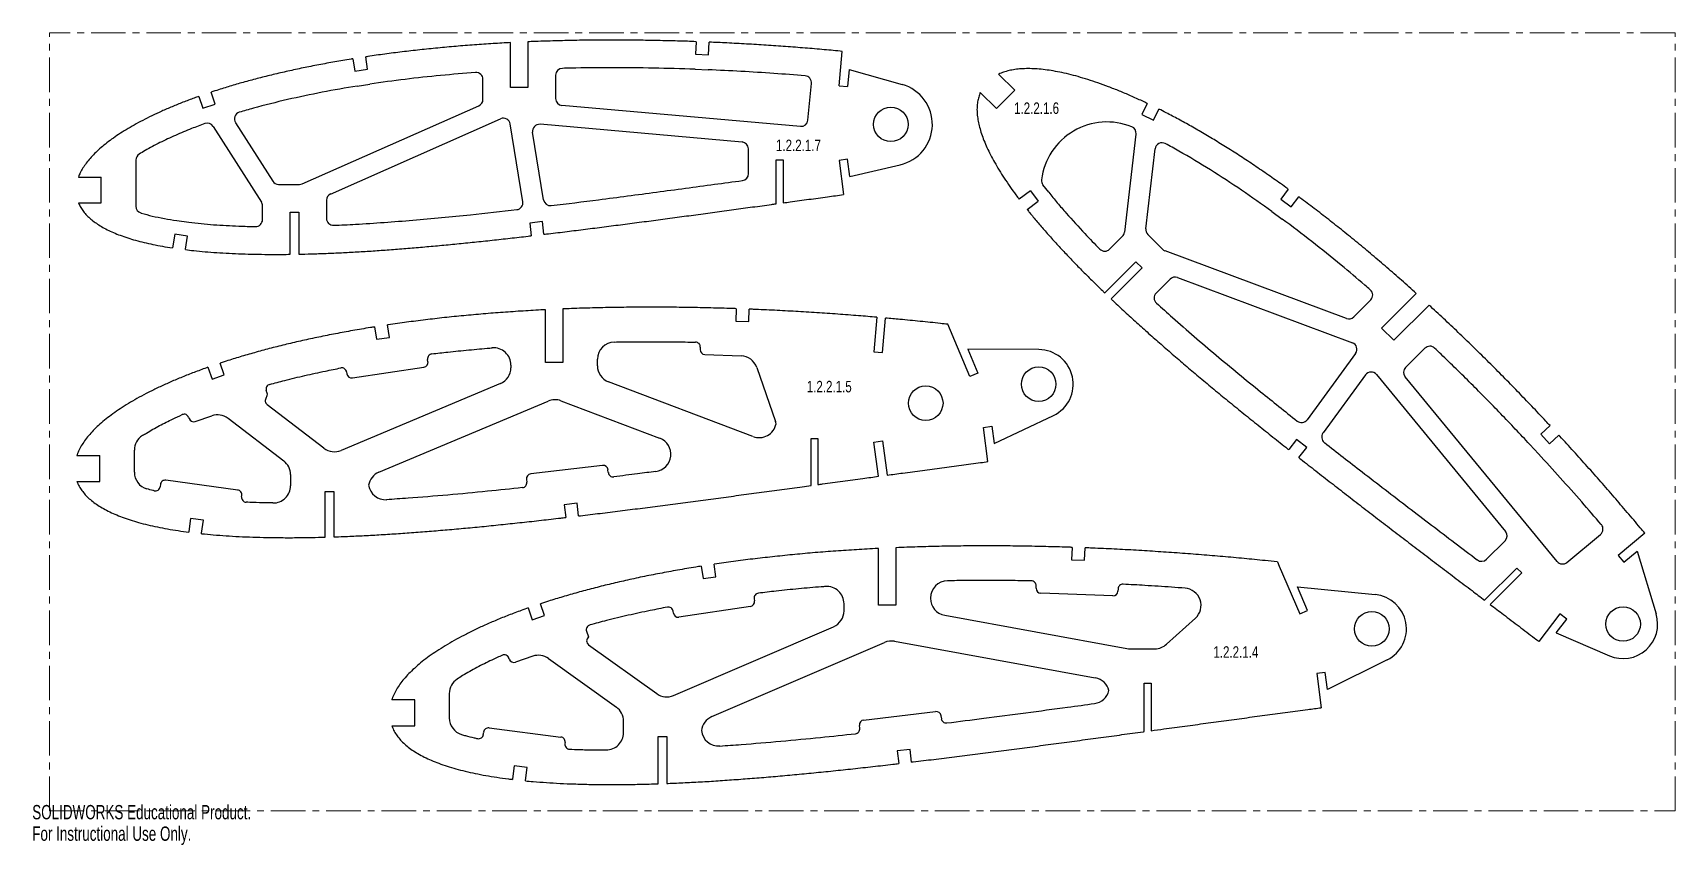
# Model space of a CAD drawing. Header units: inches. Extents: x 0 to 23.8, y 0 to 11.8.
import ezdxf

# ---------------------------------------------------------------- set-up
doc = ezdxf.new("R2010")
doc.units = ezdxf.units.IN
doc.header["$MEASUREMENT"] = 0
doc.linetypes.add('CENTERX2', pattern=[0.8, 0.5, -0.1, 0.1, -0.1])
doc.layers.add('PART_NAMES', color=1, linetype='Continuous')
doc.styles.add('SLDTEXTSTYLE0', font='TXT', dxfattribs={"width": 0.75})
doc.styles.add('SLDTEXTSTYLE1', font='TXT', dxfattribs={"width": 0.7})

msp = doc.modelspace()

# ---------------------------------------------------------------- linework, layer by layer
at = {"color": 7, "linetype": 'CENTERX2', "lineweight": 18}
for p, q in [((0.25, 0.493), (0.25, 11.75)), ((23.75, 11.75), (0.25, 11.75)), ((23.75, 0.493), (23.75, 11.75)), ((0.25, 0.493), (23.75, 0.493))]:
    msp.add_line(p, q, dxfattribs=at)
at = {"color": 7, "linetype": 'Continuous', "lineweight": 25}
for p, q in [((4.848, 11.222), (4.821, 11.403)), ((6.916, 10.958), (6.916, 11.608)), ((7.166, 11.62), (7.166, 10.958)), ((9.597, 11.622), (9.59, 11.441)), ((9.59, 11.441), (9.778, 11.433)), ((9.778, 11.433), (9.786, 11.615)), ((11.663, 10.983), (11.71, 11.482)), ((4.634, 11.374), (4.662, 11.194)), ((4.662, 11.194), (4.848, 11.222)), ((9.582, 11.223), (9.769, 11.215)), ((11.811, 11.22), (11.787, 10.971)), ((11.811, 11.22), (12.576, 11.003)), ((4.698, 10.979), (4.88, 11.007)), ((6.516, 10.787), (6.516, 11.076)), ((7.166, 10.958), (6.916, 10.958)), ((7.566, 11.136), (7.566, 10.8)), ((11.214, 10.488), (11.265, 11.019)), ((11.663, 10.983), (11.787, 10.971)), ((13.969, 11.151), (14.203, 10.918)), ((2.409, 10.83), (2.467, 10.659)), ((2.467, 10.659), (2.645, 10.72)), ((2.645, 10.72), (2.586, 10.891)), ((3.903, 9.564), (6.457, 10.696)), ((11.106, 10.397), (7.657, 10.7)), ((13.705, 10.885), (13.937, 10.653)), ((13.937, 10.653), (14.203, 10.918)), ((16.119, 10.729), (16.039, 10.566)), ((2.937, 10.45), (3.477, 9.602)), ((4.313, 9.418), (6.771, 10.506)), ((16.039, 10.566), (16.207, 10.484)), ((16.207, 10.484), (16.287, 10.647)), ((2.615, 10.397), (3.313, 9.301)), ((7.092, 9.307), (6.91, 10.431)), ((7.392, 9.334), (7.233, 10.311)), ((10.262, 10.17), (7.341, 10.427)), ((15.956, 10.286), (15.789, 8.866)), ((10.354, 9.713), (10.354, 10.071)), ((16.097, 8.915), (16.233, 10.071)), ((1.497, 9.909), (1.497, 9.24)), ((10.754, 9.913), (10.854, 9.913)), ((10.754, 9.276), (10.754, 9.913)), ((10.854, 9.913), (10.854, 9.29)), ((11.787, 9.921), (11.663, 9.904)), ((11.663, 9.904), (11.73, 9.409)), ((11.821, 9.673), (11.787, 9.921)), ((11.821, 9.673), (12.548, 9.842)), ((0.668, 9.664), (0.997, 9.664)), ((0.997, 9.289), (0.997, 9.664)), ((3.561, 9.556), (3.862, 9.556)), ((14.695, 9.444), (14.611, 9.551)), ((0.669, 9.289), (0.997, 9.289)), ((4.254, 9.327), (4.254, 9.065)), ((14.43, 9.463), (14.267, 9.342)), ((14.382, 9.194), (14.541, 9.313)), ((14.43, 9.463), (14.541, 9.313)), ((18.156, 9.489), (18.049, 9.342)), ((18.049, 9.342), (18.199, 9.231)), ((18.199, 9.231), (18.308, 9.378)), ((2.089, 9.033), (2.263, 9.01)), ((3.329, 9.047), (3.329, 9.247)), ((3.729, 9.156), (3.854, 9.156)), ((3.729, 8.546), (3.729, 9.156)), ((3.854, 9.156), (3.854, 8.548)), ((17.921, 9.165), (18.07, 9.056)), ((2.061, 8.839), (2.029, 8.638)), ((2.246, 8.81), (2.061, 8.839)), ((2.216, 8.622), (2.246, 8.81)), ((7.377, 9.019), (7.191, 8.997)), ((7.191, 8.997), (7.212, 8.813)), ((7.398, 8.835), (7.377, 9.019)), ((15.574, 8.62), (15.761, 8.807)), ((16.126, 8.833), (16.34, 8.619)), ((2.215, 8.613), (2.216, 8.622)), ((18.998, 7.618), (16.376, 8.596)), ((15.506, 7.986), (15.956, 8.437)), ((16.045, 8.348), (15.597, 7.9)), ((15.956, 8.437), (16.045, 8.348)), ((16.448, 8.186), (16.247, 7.985)), ((16.554, 8.209), (19.085, 7.266)), ((19.349, 7.887), (19.103, 7.641)), ((19.507, 7.479), (20.007, 7.98)), ((7.42, 6.981), (7.42, 7.744)), ((7.67, 7.755), (7.67, 6.981)), ((10.178, 7.759), (10.171, 7.579)), ((10.359, 7.572), (10.366, 7.752)), ((12.21, 7.634), (12.167, 7.136)), ((12.291, 7.125), (12.334, 7.623)), ((20.192, 7.811), (19.684, 7.303)), ((4.95, 7.495), (4.977, 7.316)), ((5.163, 7.343), (5.136, 7.523)), ((10.171, 7.579), (10.359, 7.572)), ((13.553, 6.777), (13.235, 7.533)), ((19.684, 7.303), (19.507, 7.479)), ((4.977, 7.316), (5.163, 7.343)), ((9.658, 7.202), (9.656, 7.168)), ((12.167, 7.136), (12.291, 7.125)), ((13.523, 7.172), (13.668, 6.826)), ((14.552, 7.167), (13.523, 7.172)), ((19.854, 6.908), (20.133, 7.187)), ((2.54, 6.911), (2.599, 6.74)), ((2.776, 6.801), (2.718, 6.972)), ((4.628, 6.758), (5.662, 6.913)), ((5.721, 6.992), (5.716, 7.025)), ((6.92, 6.943), (6.92, 6.905)), ((7.67, 6.981), (7.42, 6.981)), ((8.17, 6.934), (8.17, 7.027)), ((9.724, 7.096), (10.247, 7.076)), ((10.474, 6.908), (10.744, 6.126)), ((19.13, 7.113), (18.428, 6.153)), ((2.599, 6.74), (2.776, 6.801)), ((6.767, 6.675), (4.466, 5.708)), ((4.544, 6.844), (4.548, 6.816)), ((10.419, 5.909), (8.331, 6.7)), ((13.668, 6.826), (13.553, 6.777)), ((19.274, 6.802), (18.66, 5.961)), ((19.432, 6.806), (21.297, 4.536)), ((22.042, 4.101), (19.848, 6.773)), ((3.396, 6.538), (3.383, 6.574)), ((5.011, 5.395), (7.458, 6.423)), ((7.643, 6.426), (9.07, 5.886)), ((2.262, 6.185), (2.266, 6.171)), ((2.355, 6.127), (2.597, 6.21)), ((4.217, 5.74), (3.394, 6.37)), ((13.906, 5.81), (14.763, 6.215)), ((2.83, 6.173), (3.635, 5.556)), ((13.75, 6.041), (13.874, 6.058)), ((13.815, 5.546), (13.75, 6.041)), ((13.874, 6.058), (13.906, 5.81)), ((21.941, 6.068), (21.808, 5.944)), ((21.808, 5.944), (21.935, 5.806)), ((1.476, 5.393), (1.476, 5.712)), ((11.258, 5.879), (11.358, 5.879)), ((11.258, 5.201), (11.258, 5.879)), ((11.358, 5.879), (11.358, 5.214)), ((12.167, 5.829), (12.291, 5.846)), ((12.235, 5.334), (12.167, 5.829)), ((12.291, 5.846), (12.359, 5.351)), ((18.278, 5.865), (18.163, 5.72)), ((18.426, 5.749), (18.278, 5.865)), ((18.311, 5.604), (18.426, 5.749)), ((21.648, 5.795), (21.775, 5.658)), ((21.935, 5.806), (22.069, 5.929)), ((0.645, 5.636), (0.976, 5.636)), ((0.976, 5.261), (0.976, 5.636)), ((8.246, 5.49), (7.206, 5.368)), ((0.645, 5.261), (0.976, 5.261)), ((2.97, 5.135), (1.932, 5.278)), ((3.733, 5.358), (3.733, 5.198)), ((7.144, 5.29), (7.149, 5.248)), ((8.328, 5.388), (8.323, 5.429)), ((1.853, 5.218), (1.848, 5.183)), ((3.027, 5.038), (3.029, 5.057)), ((4.233, 5.115), (4.358, 5.115)), ((4.233, 4.454), (4.233, 5.115)), ((4.358, 5.115), (4.358, 4.458)), ((7.877, 4.944), (7.691, 4.922)), ((7.691, 4.922), (7.712, 4.738)), ((7.899, 4.76), (7.877, 4.944)), ((2.264, 4.537), (2.263, 4.526)), ((2.29, 4.724), (2.264, 4.537)), ((2.475, 4.699), (2.29, 4.724)), ((2.448, 4.504), (2.449, 4.511)), ((2.449, 4.511), (2.475, 4.699)), ((12.235, 3.47), (12.235, 4.29)), ((12.485, 4.301), (12.485, 3.47)), ((15.032, 4.306), (15.025, 4.126)), ((15.213, 4.119), (15.22, 4.299)), ((21.022, 4.133), (21.291, 4.402)), ((22.184, 4.088), (22.671, 4.494)), ((23.313, 4.509), (22.927, 4.187)), ((9.884, 3.882), (9.857, 4.062)), ((15.025, 4.126), (15.213, 4.119)), ((18, 4.096), (18.028, 4.032)), ((22.927, 4.187), (23.007, 4.091)), ((23.007, 4.091), (23.199, 4.251)), ((23.199, 4.251), (23.475, 3.342)), ((9.671, 4.033), (9.698, 3.854)), ((9.698, 3.854), (9.884, 3.882)), ((18.028, 4.032), (18.322, 3.342)), ((20.996, 3.541), (21.461, 4.007)), ((21.532, 3.936), (21.076, 3.48)), ((21.461, 4.007), (21.532, 3.936)), ((10.437, 3.563), (10.442, 3.53)), ((12.985, 3.572), (12.985, 3.569)), ((14.511, 3.714), (14.512, 3.749)), ((15.623, 3.604), (14.578, 3.642)), ((15.697, 3.706), (15.695, 3.671)), ((18.437, 3.391), (18.29, 3.736)), ((18.29, 3.736), (19.414, 3.625)), ((7.169, 3.429), (7.228, 3.258)), ((7.405, 3.319), (7.347, 3.49)), ((9.269, 3.355), (9.264, 3.383)), ((10.383, 3.45), (9.348, 3.296)), ((11.735, 3.388), (11.735, 3.49)), ((12.485, 3.47), (12.235, 3.47)), ((18.322, 3.342), (18.437, 3.391)), ((22.084, 3.343), (21.781, 2.945)), ((22.184, 3.267), (22.084, 3.343)), ((7.228, 3.258), (7.405, 3.319)), ((8.013, 3.093), (8.041, 3.01)), ((9.271, 2.164), (11.584, 3.158)), ((13.191, 3.323), (15.823, 2.843)), ((16.398, 2.904), (16.814, 3.28)), ((22.032, 3.068), (22.184, 3.267)), ((8.043, 2.897), (9.027, 2.19)), ((9.824, 1.857), (12.321, 2.93)), ((12.464, 2.947), (15.368, 2.418)), ((22.032, 3.068), (22.799, 2.738)), ((6.896, 2.688), (6.891, 2.704)), ((7.235, 2.731), (6.985, 2.645)), ((7.463, 2.698), (8.444, 1.994)), ((15.868, 2.839), (16.23, 2.839)), ((19.587, 2.679), (18.724, 2.25)), ((18.691, 2.498), (18.568, 2.482)), ((18.568, 2.482), (18.633, 1.986)), ((18.724, 2.25), (18.691, 2.498)), ((6.029, 2.191), (6.029, 1.838)), ((16.073, 2.339), (16.173, 2.339)), ((16.073, 1.64), (16.073, 2.339)), ((16.173, 2.339), (16.173, 1.654)), ((5.529, 2.1), (5.197, 2.1)), ((5.529, 1.725), (5.529, 2.1)), ((12.019, 1.808), (13.059, 1.93)), ((5.197, 1.725), (5.529, 1.725)), ((6.604, 1.694), (7.643, 1.562)), ((8.548, 1.625), (8.548, 1.791)), ((11.963, 1.688), (11.958, 1.73)), ((13.137, 1.869), (13.142, 1.827)), ((6.521, 1.599), (6.526, 1.634)), ((7.704, 1.484), (7.701, 1.465)), ((9.048, 1.572), (9.173, 1.572)), ((9.048, 0.886), (9.048, 1.572)), ((9.173, 1.572), (9.173, 0.891)), ((12.691, 1.383), (12.505, 1.361)), ((12.505, 1.361), (12.526, 1.178)), ((12.712, 1.2), (12.691, 1.383)), ((6.944, 0.957), (6.943, 0.948)), ((6.968, 1.144), (6.944, 0.957)), ((7.153, 1.12), (6.968, 1.144)), ((7.129, 0.933), (7.153, 1.12)), ((7.129, 0.928), (7.129, 0.933))]:
    msp.add_line(p, q, dxfattribs=at)
for centre in [(12.412, 10.426), (14.549, 6.667), (12.916, 6.392), (19.365, 3.127), (22.997, 3.197)]:
    msp.add_circle(centre, 0.25, dxfattribs=at)
for centre, radius, start, end in [((6.416, 11.076), 0.1, 0, 94.2262), ((7.666, 11.136), 0.1, 91.4195, 180), ((11.165, 11.028), 0.1, 354.5636, 85.3627), ((12.412, 10.426), 0.6, 283.0531, 74.1805), ((6.416, 10.787), 0.1, 293.8896, 0), ((7.666, 10.8), 0.1, 180, 264.9777), ((3.021, 10.504), 0.1, 106.5999, 212.4875), ((6.811, 10.415), 0.1, 9.2267, 113.8896), ((11.114, 10.497), 0.1, 264.9777, 354.5636), ((15.537, 9.507), 0.953, 67.9384, 172.8879), ((2.531, 10.343), 0.1, 32.4875, 109.9385), ((7.332, 10.327), 0.1, 84.9777, 189.2267), ((15.857, 10.298), 0.1, 353.2871, 67.9384), ((1.597, 9.909), 0.1, 121.719, 180), ((10.254, 10.071), 0.1, 0, 84.9777), ((16.332, 10.059), 0.1, 61.5865, 173.2871), ((3.561, 9.656), 0.1, 212.4875, 270), ((3.862, 9.656), 0.1, 270, 293.8896), ((10.254, 9.713), 0.1, 277.7661, 0), ((14.69, 9.613), 0.1, 172.8879, 217.8222), ((3.229, 9.247), 0.1, 0, 32.4875), ((4.354, 9.327), 0.1, 113.8896, 180), ((6.994, 9.291), 0.1, 276.5425, 9.2267), ((7.491, 9.35), 0.1, 189.2267, 276.9075), ((1.597, 9.24), 0.1, 180, 253.673), ((3.229, 9.047), 0.1, 268.8736, 0), ((4.354, 9.065), 0.1, 180, 272.5668), ((15.69, 8.877), 0.1, 315, 353.2871), ((16.196, 8.904), 0.1, 173.2871, 225), ((15.504, 8.691), 0.1, 224.5217, 315), ((16.41, 8.69), 0.1, 225, 249.5577), ((16.519, 8.115), 0.1, 69.5577, 135), ((16.318, 7.914), 0.1, 135, 227.8436), ((19.278, 7.957), 0.1, 315, 49.1252), ((19.033, 7.712), 0.1, 249.5577, 315), ((6.67, 6.943), 0.25, 0, 94.6368), ((8.42, 7.027), 0.25, 90.9629, 180), ((9.588, 7.205), 0.07, 357.9443, 88.9084), ((9.726, 7.166), 0.07, 177.9443, 267.8166), ((14.549, 6.667), 0.5, 295.2751, 89.7252), ((19.05, 7.172), 0.1, 323.8338, 69.5577), ((20.204, 7.116), 0.1, 46.4328, 135), ((4.475, 6.833), 0.07, 8.7651, 100.9157), ((5.652, 6.982), 0.07, 278.5049, 8.5045), ((5.785, 7.035), 0.07, 96.8411, 188.5045), ((6.67, 6.905), 0.25, 292.7907, 0), ((8.42, 6.934), 0.25, 180, 249.25), ((10.237, 6.826), 0.25, 19.0647, 87.8166), ((19.925, 6.837), 0.1, 135, 219.3965), ((3.45, 6.597), 0.07, 105.2378, 199.0027), ((4.618, 6.827), 0.07, 188.7651, 278.5049), ((19.355, 6.743), 0.1, 39.3965, 143.8338), ((3.437, 6.426), 0.07, 140.0897, 232.5438), ((3.329, 6.516), 0.07, 320.0897, 19.0027), ((7.555, 6.192), 0.25, 69.25, 112.7907), ((2.195, 6.162), 0.07, 19.0068, 114.0184), ((2.678, 5.974), 0.25, 52.5438, 109.0043), ((2.333, 6.194), 0.07, 199.0068, 289.0043), ((10.508, 6.143), 0.25, 249.25, 348.6655), ((10.508, 6.045), 0.25, 11.3345, 19.0647), ((18.348, 6.212), 0.1, 231.5549, 323.8338), ((18.74, 5.902), 0.1, 143.8338, 231.9051), ((1.726, 5.712), 0.25, 122.5287, 180), ((4.369, 5.939), 0.25, 232.5438, 292.7907), ((8.982, 5.652), 0.25, 277.3992, 69.25), ((3.483, 5.358), 0.25, 0, 52.5438), ((8.254, 5.421), 0.07, 6.7295, 96.7294), ((1.726, 5.393), 0.25, 180, 254.0706), ((1.922, 5.208), 0.07, 82.1887, 172.202), ((5.108, 5.164), 0.25, 112.7907, 170.6829), ((7.08, 5.24), 0.07, 276.2375, 6.6695), ((7.214, 5.298), 0.07, 96.7294, 186.6695), ((8.398, 5.396), 0.07, 186.7295, 277.136), ((1.779, 5.193), 0.07, 255.9926, 352.202), ((2.96, 5.066), 0.07, 352.1434, 82.1887), ((3.096, 5.029), 0.07, 172.1434, 267.5085), ((3.483, 5.198), 0.25, 269.1693, 0), ((5.108, 5.245), 0.25, 189.3171, 273.6266), ((21.22, 4.473), 0.1, 315, 39.3965), ((22.607, 4.571), 0.1, 309.8075, 40.5686), ((20.951, 4.204), 0.1, 232.7617, 315), ((22.12, 4.165), 0.1, 219.3965, 309.8075), ((13.235, 3.572), 0.25, 90.9884, 180), ((14.442, 3.751), 0.07, 358.0129, 88.9359), ((10.506, 3.574), 0.07, 96.8764, 188.4744), ((11.485, 3.49), 0.25, 0, 94.5235), ((13.235, 3.569), 0.25, 180, 259.6792), ((14.581, 3.712), 0.07, 178.0129, 267.9181), ((15.625, 3.674), 0.07, 267.9181, 357.7225), ((15.767, 3.703), 0.07, 86.9285, 177.7225), ((16.646, 3.466), 0.25, 312.167, 85.6777), ((19.365, 3.127), 0.5, 296.4271, 84.3576), ((9.195, 3.372), 0.07, 8.6676, 100.7983), ((9.338, 3.365), 0.07, 188.6676, 278.4746), ((10.372, 3.52), 0.07, 278.4746, 8.4744), ((11.485, 3.388), 0.25, 293.2644, 0), ((22.997, 3.197), 0.5, 246.6861, 16.9142), ((8.079, 3.115), 0.07, 105.3288, 199.0735), ((8.084, 2.954), 0.07, 127.0247, 234.303), ((12.419, 2.701), 0.25, 79.6792, 113.2644), ((16.23, 3.089), 0.25, 270, 312.167), ((6.824, 2.682), 0.07, 19.0769, 113.7393), ((6.962, 2.711), 0.07, 199.0769, 289.0748), ((7.317, 2.495), 0.25, 54.303, 109.0748), ((15.868, 3.089), 0.25, 259.6792, 270), ((6.279, 2.191), 0.25, 123.1228, 180), ((15.323, 2.172), 0.25, 14.2039, 79.6792), ((9.173, 2.393), 0.25, 234.303, 293.2644), ((15.323, 2.295), 0.25, 277.7299, 345.7961), ((8.298, 1.791), 0.25, 0, 54.303), ((13.068, 1.861), 0.07, 6.7232, 96.7231), ((6.279, 1.838), 0.25, 180, 253.3657), ((6.595, 1.625), 0.07, 82.751, 172.7621), ((9.923, 1.627), 0.25, 113.2644, 173.7771), ((11.893, 1.68), 0.07, 276.2621, 6.6786), ((12.028, 1.738), 0.07, 96.7231, 186.6786), ((13.211, 1.835), 0.07, 186.7232, 277.1279), ((6.452, 1.608), 0.07, 257.2834, 352.7621), ((7.634, 1.493), 0.07, 352.7131, 82.751), ((7.771, 1.456), 0.07, 172.7131, 267.6665), ((8.298, 1.625), 0.25, 269.7557, 0), ((9.923, 1.682), 0.25, 186.2229, 273.8091)]:
    msp.add_arc(centre, radius, start, end, dxfattribs=at)
for points, knots in [([(9.597, 11.622), (9.556, 11.624), (9.419, 11.629), (9.187, 11.635), (8.901, 11.641), (8.617, 11.645), (8.333, 11.646), (8.05, 11.644), (7.769, 11.639), (7.489, 11.632), (7.289, 11.625), (7.181, 11.621), (7.166, 11.62)], [0.4877355, 0.4877355, 0.4877355, 0.4877355, 0.4943697, 0.5094578, 0.5245323, 0.5395793, 0.554583, 0.5695295, 0.5844034, 0.599191, 0.6138768, 0.6162415, 0.6162415, 0.6162415, 0.6162415]), ([(6.916, 11.608), (6.832, 11.604), (6.657, 11.594), (6.394, 11.576), (6.127, 11.555), (5.864, 11.531), (5.604, 11.504), (5.349, 11.475), (5.098, 11.443), (4.922, 11.418), (4.831, 11.404), (4.821, 11.403)], [0.6294674, 0.6294674, 0.6294674, 0.6294674, 0.6428887, 0.6571861, 0.6713255, 0.685294, 0.6990781, 0.7126651, 0.7260426, 0.7391977, 0.7407777, 0.7407777, 0.7407777, 0.7407777]), ([(11.71, 11.482), (11.624, 11.49), (11.444, 11.507), (11.171, 11.53), (10.891, 11.551), (10.609, 11.571), (10.326, 11.588), (10.051, 11.603), (9.871, 11.611), (9.786, 11.615)], [0.3758105, 0.3758105, 0.3758105, 0.3758105, 0.3896405, 0.4044033, 0.4192566, 0.4341867, 0.4491773, 0.4642148, 0.4777734, 0.4777734, 0.4777734, 0.4777734]), ([(4.634, 11.374), (4.626, 11.373), (4.538, 11.359), (4.374, 11.331), (4.143, 11.288), (3.917, 11.243), (3.698, 11.196), (3.484, 11.146), (3.277, 11.095), (3.077, 11.041), (2.883, 10.985), (2.72, 10.935), (2.622, 10.903), (2.586, 10.891)], [0.7507524, 0.7507524, 0.7507524, 0.7507524, 0.7521176, 0.764792, 0.7772082, 0.7893557, 0.801224, 0.8128037, 0.8240829, 0.8350546, 0.8457096, 0.8560379, 0.8620508, 0.8620508, 0.8620508, 0.8620508]), ([(6.409, 11.175), (6.24, 11.163), (5.9, 11.134), (5.39, 11.079), (5.05, 11.033), (4.88, 11.007)], [0.65789224, 0.65789224, 0.65789224, 0.65789224, 0.68512255, 0.7129501, 0.74077766, 0.74077766, 0.74077766, 0.74077766]), ([(9.582, 11.223), (9.382, 11.23), (8.982, 11.241), (8.382, 11.247), (7.942, 11.243), (7.703, 11.237), (7.664, 11.236)], [0.4877355, 0.4877355, 0.4877355, 0.4877355, 0.519862, 0.5519885, 0.584115, 0.5904594, 0.5904594, 0.5904594, 0.5904594]), ([(11.173, 11.128), (11.023, 11.14), (10.713, 11.163), (10.245, 11.193), (9.928, 11.208), (9.769, 11.215)], [0.40260229, 0.40260229, 0.40260229, 0.40260229, 0.42679195, 0.45228266, 0.47777337, 0.47777337, 0.47777337, 0.47777337]), ([(16.119, 10.729), (16.094, 10.741), (16.014, 10.778), (15.881, 10.839), (15.719, 10.907), (15.561, 10.969), (15.409, 11.025), (15.263, 11.074), (15.121, 11.116), (14.986, 11.152), (14.856, 11.181), (14.732, 11.204), (14.614, 11.22), (14.503, 11.23), (14.398, 11.233), (14.299, 11.23), (14.207, 11.22), (14.122, 11.205), (14.044, 11.182), (13.994, 11.163), (13.97, 11.151), (13.969, 11.151)], [0.8715435, 0.8715435, 0.8715435, 0.8715435, 0.8756888, 0.8849977, 0.8939534, 0.9025529, 0.9107894, 0.9186607, 0.9261663, 0.9333026, 0.9400712, 0.9464748, 0.9525175, 0.9582048, 0.9635467, 0.9685566, 0.9732499, 0.977651, 0.981787, 0.9856942, 0.9858134, 0.9858134, 0.9858134, 0.9858134]), ([(4.698, 10.979), (4.529, 10.952), (4.191, 10.892), (3.69, 10.787), (3.291, 10.686), (3.06, 10.62), (2.993, 10.6)], [0.75075238, 0.75075238, 0.75075238, 0.75075238, 0.77857698, 0.80640157, 0.83422616, 0.84588977, 0.84588977, 0.84588977, 0.84588977]), ([(2.409, 10.83), (2.387, 10.822), (2.31, 10.795), (2.18, 10.746), (2.023, 10.682), (1.873, 10.617), (1.732, 10.552), (1.599, 10.485), (1.474, 10.418), (1.357, 10.35), (1.249, 10.281), (1.149, 10.212), (1.058, 10.143), (0.975, 10.074), (0.901, 10.004), (0.836, 9.935), (0.78, 9.866), (0.733, 9.797), (0.695, 9.73), (0.676, 9.685), (0.668, 9.664)], [0.8719597, 0.8719597, 0.8719597, 0.8719597, 0.8756888, 0.8849977, 0.8939534, 0.9025529, 0.9107894, 0.9186607, 0.9261663, 0.9333026, 0.9400712, 0.9464748, 0.9525175, 0.9582048, 0.9635467, 0.9685566, 0.9732499, 0.977651, 0.981787, 0.9854224, 0.9854224, 0.9854224, 0.9854224]), ([(13.705, 10.885), (13.7, 10.875), (13.688, 10.843), (13.671, 10.786), (13.66, 10.714), (13.656, 10.637), (13.661, 10.556), (13.674, 10.47), (13.694, 10.381), (13.722, 10.287), (13.758, 10.19), (13.802, 10.088), (13.853, 9.983), (13.912, 9.874), (13.978, 9.761), (14.052, 9.645), (14.133, 9.525), (14.205, 9.424), (14.251, 9.363), (14.267, 9.342)], [0.00554077, 0.00554077, 0.00554077, 0.00554077, 0.00729323, 0.01102814, 0.01490108, 0.01896327, 0.02325848, 0.02782063, 0.03267908, 0.03785316, 0.04336187, 0.04921468, 0.05542235, 0.06198879, 0.06891804, 0.07621116, 0.08386839, 0.09188741, 0.09604586, 0.09604586, 0.09604586, 0.09604586]), ([(18.156, 9.489), (18.145, 9.497), (18.066, 9.554), (17.921, 9.657), (17.72, 9.796), (17.522, 9.928), (17.326, 10.055), (17.133, 10.175), (16.943, 10.289), (16.756, 10.397), (16.573, 10.498), (16.417, 10.581), (16.322, 10.629), (16.287, 10.647)], [0.7499935, 0.7499935, 0.7499935, 0.7499935, 0.7521176, 0.764792, 0.7772082, 0.7893557, 0.801224, 0.8128037, 0.8240829, 0.8350546, 0.8457096, 0.8560379, 0.8620002, 0.8620002, 0.8620002, 0.8620002]), ([(2.497, 10.437), (2.432, 10.413), (2.289, 10.359), (2.07, 10.268), (1.844, 10.163), (1.671, 10.07), (1.573, 10.012), (1.545, 9.995), (1.544, 9.994)], [0.87468545, 0.87468545, 0.87468545, 0.87468545, 0.88614253, 0.90032537, 0.91450821, 0.92869106, 0.93446931, 0.93465426, 0.93465426, 0.93465426, 0.93465426]), ([(17.921, 9.165), (17.776, 9.27), (17.483, 9.476), (17.034, 9.769), (16.665, 9.99), (16.445, 10.112), (16.38, 10.147)], [0.74999355, 0.74999355, 0.74999355, 0.74999355, 0.77799521, 0.80599687, 0.83399854, 0.84573568, 0.84573568, 0.84573568, 0.84573568]), ([(7.503, 9.251), (7.731, 9.278), (8.238, 9.342), (9.024, 9.445), (9.717, 9.539), (10.132, 9.595), (10.267, 9.613)], [0.397191, 0.397191, 0.397191, 0.397191, 0.4353315, 0.481922, 0.5285125, 0.551066, 0.551066, 0.551066, 0.551066]), ([(0.669, 9.289), (0.672, 9.281), (0.685, 9.253), (0.711, 9.205), (0.752, 9.148), (0.802, 9.093), (0.861, 9.041), (0.928, 8.992), (1.002, 8.945), (1.085, 8.9), (1.176, 8.858), (1.275, 8.819), (1.382, 8.782), (1.496, 8.748), (1.618, 8.716), (1.747, 8.687), (1.884, 8.661), (1.979, 8.645), (2.028, 8.638), (2.029, 8.638)], [0.00594916, 0.00594916, 0.00594916, 0.00594916, 0.00729323, 0.01102814, 0.01490108, 0.01896327, 0.02325848, 0.02782063, 0.03267908, 0.03785316, 0.04336187, 0.04921468, 0.05542235, 0.06198879, 0.06891804, 0.07621116, 0.08386839, 0.09188741, 0.09211345, 0.09211345, 0.09211345, 0.09211345]), ([(7.398, 8.835), (7.41, 8.837), (7.509, 8.849), (7.698, 8.871), (7.966, 8.905), (8.235, 8.939), (8.505, 8.974), (8.776, 9.009), (9.049, 9.045), (9.322, 9.082), (9.595, 9.118), (9.868, 9.155), (10.141, 9.193), (10.414, 9.23), (10.618, 9.258), (10.731, 9.273), (10.754, 9.276)], [0.388741, 0.388741, 0.388741, 0.388741, 0.3905972, 0.4053326, 0.4201748, 0.4351095, 0.4501243, 0.4652031, 0.4803332, 0.4955006, 0.5106898, 0.5258873, 0.5410783, 0.5562472, 0.5713818, 0.575103, 0.575103, 0.575103, 0.575103]), ([(10.854, 9.29), (10.889, 9.295), (11.013, 9.312), (11.228, 9.341), (11.485, 9.376), (11.653, 9.399), (11.73, 9.409)], [0.5806611, 0.5806611, 0.5806611, 0.5806611, 0.58646604, 0.60148452, 0.61642433, 0.62938142, 0.62938142, 0.62938142, 0.62938142]), ([(14.695, 9.444), (14.735, 9.392), (14.818, 9.291), (14.99, 9.091), (15.194, 8.867), (15.359, 8.695), (15.432, 8.621)], [0.10596441, 0.10596441, 0.10596441, 0.10596441, 0.11691275, 0.12786108, 0.14975775, 0.16680838, 0.16680838, 0.16680838, 0.16680838]), ([(20.007, 7.98), (20.007, 7.98), (19.936, 8.044), (19.796, 8.17), (19.584, 8.354), (19.373, 8.535), (19.162, 8.71), (18.952, 8.881), (18.743, 9.047), (18.535, 9.208), (18.39, 9.317), (18.314, 9.373), (18.308, 9.378)], [0.6283685, 0.6283685, 0.6283685, 0.6283685, 0.6284475, 0.6428887, 0.6571861, 0.6713255, 0.685294, 0.6990781, 0.7126651, 0.7260426, 0.7391977, 0.7403975, 0.7403975, 0.7403975, 0.7403975]), ([(1.568, 9.144), (1.571, 9.143), (1.626, 9.127), (1.738, 9.098), (1.909, 9.062), (2.029, 9.042), (2.089, 9.033)], [0.05980156, 0.05980156, 0.05980156, 0.05980156, 0.0603916, 0.07057237, 0.08134291, 0.09211345, 0.09211345, 0.09211345, 0.09211345]), ([(4.358, 8.965), (4.463, 8.969), (4.844, 8.989), (5.502, 9.037), (6.28, 9.111), (6.781, 9.166), (7.005, 9.192)], [0.2216021, 0.2216021, 0.2216021, 0.2216021, 0.2392114, 0.2856074, 0.3320034, 0.3694486, 0.3694486, 0.3694486, 0.3694486]), ([(14.382, 9.194), (14.394, 9.179), (14.441, 9.12), (14.528, 9.016), (14.643, 8.881), (14.766, 8.743), (14.895, 8.603), (15.03, 8.46), (15.171, 8.315), (15.319, 8.168), (15.431, 8.058), (15.494, 7.998), (15.506, 7.986)], [0.10596441, 0.10596441, 0.10596441, 0.10596441, 0.10899987, 0.11808453, 0.12751484, 0.13728527, 0.14738792, 0.15781648, 0.16856347, 0.17961913, 0.19097737, 0.19355108, 0.19355108, 0.19355108, 0.19355108]), ([(19.343, 8.033), (19.317, 8.056), (19.177, 8.176), (18.898, 8.411), (18.5, 8.731), (18.215, 8.949), (18.07, 9.056)], [0.65569794, 0.65569794, 0.65569794, 0.65569794, 0.66102703, 0.68438301, 0.71239028, 0.74039754, 0.74039754, 0.74039754, 0.74039754]), ([(2.263, 9.01), (2.323, 9.002), (2.441, 8.989), (2.682, 8.969), (2.944, 8.954), (3.146, 8.949), (3.227, 8.947)], [0.10241209, 0.10241209, 0.10241209, 0.10241209, 0.11285193, 0.12329178, 0.14417146, 0.1578545, 0.1578545, 0.1578545, 0.1578545]), ([(3.854, 8.548), (3.913, 8.549), (4.045, 8.552), (4.25, 8.559), (4.471, 8.569), (4.698, 8.581), (4.928, 8.595), (5.163, 8.612), (5.402, 8.63), (5.644, 8.651), (5.891, 8.673), (6.14, 8.697), (6.393, 8.722), (6.649, 8.75), (6.908, 8.778), (7.096, 8.8), (7.197, 8.812), (7.212, 8.813)], [0.1928155, 0.1928155, 0.1928155, 0.1928155, 0.202627, 0.2145605, 0.2267672, 0.2392364, 0.251959, 0.2649239, 0.2781197, 0.291536, 0.3051603, 0.3189807, 0.3329855, 0.3471628, 0.3614986, 0.3759807, 0.3783993, 0.3783993, 0.3783993, 0.3783993]), ([(2.215, 8.613), (2.254, 8.608), (2.349, 8.597), (2.5, 8.583), (2.671, 8.57), (2.848, 8.559), (3.031, 8.552), (3.22, 8.547), (3.415, 8.544), (3.585, 8.544), (3.691, 8.545), (3.729, 8.546)], [0.10241209, 0.10241209, 0.10241209, 0.10241209, 0.10899987, 0.11808453, 0.12751484, 0.13728527, 0.14738792, 0.15781648, 0.16856347, 0.17961913, 0.18593084, 0.18593084, 0.18593084, 0.18593084]), ([(15.597, 7.9), (15.608, 7.89), (15.673, 7.827), (15.796, 7.713), (15.965, 7.558), (16.14, 7.401), (16.32, 7.242), (16.504, 7.082), (16.693, 6.92), (16.886, 6.757), (17.083, 6.592), (17.284, 6.426), (17.489, 6.26), (17.697, 6.092), (17.908, 5.923), (18.064, 5.799), (18.149, 5.731), (18.163, 5.72)], [0.2001827, 0.2001827, 0.2001827, 0.2001827, 0.202627, 0.2145605, 0.2267672, 0.2392364, 0.251959, 0.2649239, 0.2781197, 0.291536, 0.3051603, 0.3189807, 0.3329855, 0.3471628, 0.3614986, 0.3759807, 0.3788591, 0.3788591, 0.3788591, 0.3788591]), ([(16.25, 7.84), (16.328, 7.77), (16.612, 7.516), (17.112, 7.086), (17.715, 6.589), (18.109, 6.274), (18.285, 6.133)], [0.2280382, 0.2280382, 0.2280382, 0.2280382, 0.2448518, 0.2895209, 0.33419, 0.3702825, 0.3702825, 0.3702825, 0.3702825]), ([(7.42, 7.744), (7.41, 7.743), (7.302, 7.738), (7.098, 7.726), (6.807, 7.706), (6.521, 7.684), (6.238, 7.658), (5.959, 7.63), (5.684, 7.598), (5.414, 7.563), (5.232, 7.538), (5.14, 7.524), (5.136, 7.523)], [0.6269743, 0.6269743, 0.6269743, 0.6269743, 0.6284475, 0.6428887, 0.6571861, 0.6713255, 0.685294, 0.6990781, 0.7126651, 0.7260426, 0.7391977, 0.7397819, 0.7397819, 0.7397819, 0.7397819]), ([(10.178, 7.759), (10.158, 7.76), (10.036, 7.764), (9.811, 7.77), (9.504, 7.777), (9.198, 7.78), (8.893, 7.781), (8.589, 7.779), (8.286, 7.775), (7.986, 7.767), (7.78, 7.76), (7.675, 7.755), (7.67, 7.755)], [0.491412, 0.491412, 0.491412, 0.491412, 0.4943697, 0.5094578, 0.5245323, 0.5395793, 0.554583, 0.5695295, 0.5844034, 0.599191, 0.6138768, 0.6146765, 0.6146765, 0.6146765, 0.6146765]), ([(12.21, 7.634), (12.122, 7.642), (11.933, 7.658), (11.644, 7.68), (11.341, 7.701), (11.036, 7.719), (10.731, 7.736), (10.507, 7.746), (10.386, 7.751), (10.366, 7.752)], [0.39136797, 0.39136797, 0.39136797, 0.39136797, 0.40440332, 0.4192566, 0.43418675, 0.44917726, 0.46421478, 0.47928401, 0.48215227, 0.48215227, 0.48215227, 0.48215227]), ([(13.235, 7.533), (13.199, 7.537), (13.066, 7.552), (12.835, 7.576), (12.571, 7.602), (12.404, 7.617), (12.334, 7.623)], [0.34075919, 0.34075919, 0.34075919, 0.34075919, 0.34603968, 0.36044387, 0.37498272, 0.38522554, 0.38522554, 0.38522554, 0.38522554]), ([(21.941, 6.068), (21.921, 6.089), (21.834, 6.183), (21.678, 6.348), (21.473, 6.561), (21.267, 6.773), (21.059, 6.982), (20.85, 7.188), (20.64, 7.391), (20.43, 7.591), (20.28, 7.731), (20.201, 7.804), (20.192, 7.811)], [0.4899107, 0.4899107, 0.4899107, 0.4899107, 0.4943697, 0.5094578, 0.5245323, 0.5395793, 0.554583, 0.5695295, 0.5844034, 0.599191, 0.6138768, 0.6156308, 0.6156308, 0.6156308, 0.6156308]), ([(4.95, 7.495), (4.929, 7.492), (4.824, 7.475), (4.635, 7.443), (4.387, 7.397), (4.144, 7.349), (3.908, 7.298), (3.679, 7.245), (3.456, 7.189), (3.241, 7.131), (3.032, 7.071), (2.859, 7.018), (2.755, 6.984), (2.718, 6.972)], [0.749036, 0.749036, 0.749036, 0.749036, 0.7521176, 0.764792, 0.7772082, 0.7893557, 0.801224, 0.8128037, 0.8240829, 0.8350546, 0.8457096, 0.8560379, 0.8618156, 0.8618156, 0.8618156, 0.8618156]), ([(5.777, 7.105), (5.854, 7.114), (6.032, 7.135), (6.311, 7.163), (6.526, 7.182), (6.638, 7.191), (6.65, 7.192)], [0.1873282, 0.1873282, 0.1873282, 0.1873282, 0.3212819, 0.4966981, 0.6721143, 0.6918658, 0.6918658, 0.6918658, 0.6918658]), ([(8.416, 7.277), (8.458, 7.277), (8.624, 7.28), (8.915, 7.282), (9.264, 7.28), (9.488, 7.277), (9.589, 7.275)], [0.2459538, 0.2459538, 0.2459538, 0.2459538, 0.3097571, 0.4975398, 0.6853224, 0.8372404, 0.8372404, 0.8372404, 0.8372404]), ([(21.648, 5.795), (21.51, 5.944), (21.23, 6.24), (20.802, 6.675), (20.482, 6.989), (20.304, 7.159), (20.273, 7.188)], [0.4899107, 0.4899107, 0.4899107, 0.4899107, 0.5213407, 0.5527708, 0.5842008, 0.5908053, 0.5908053, 0.5908053, 0.5908053]), ([(2.54, 6.911), (2.51, 6.9), (2.421, 6.868), (2.276, 6.813), (2.107, 6.745), (1.946, 6.676), (1.794, 6.605), (1.651, 6.533), (1.516, 6.461), (1.391, 6.388), (1.275, 6.314), (1.167, 6.24), (1.069, 6.166), (0.98, 6.091), (0.901, 6.017), (0.831, 5.942), (0.771, 5.868), (0.72, 5.794), (0.679, 5.72), (0.656, 5.667), (0.646, 5.639), (0.645, 5.636)], [0.8710297, 0.8710297, 0.8710297, 0.8710297, 0.8756888, 0.8849977, 0.8939534, 0.9025529, 0.9107894, 0.9186607, 0.9261663, 0.9333026, 0.9400712, 0.9464748, 0.9525175, 0.9582048, 0.9635467, 0.9685566, 0.9732499, 0.977651, 0.981787, 0.9856942, 0.986159, 0.986159, 0.986159, 0.986159]), ([(3.431, 6.664), (3.504, 6.684), (3.673, 6.729), (3.942, 6.793), (4.213, 6.852), (4.387, 6.887), (4.462, 6.902)], [0.1950684, 0.1950684, 0.1950684, 0.1950684, 0.3267189, 0.5019494, 0.67718, 0.8102426, 0.8102426, 0.8102426, 0.8102426]), ([(1.591, 5.922), (1.611, 5.935), (1.692, 5.985), (1.838, 6.068), (2.012, 6.155), (2.123, 6.206), (2.167, 6.226)], [0.2847129, 0.2847129, 0.2847129, 0.2847129, 0.3381704, 0.4969215, 0.6556725, 0.7595655, 0.7595655, 0.7595655, 0.7595655]), ([(18.679, 5.823), (18.86, 5.681), (19.263, 5.368), (19.892, 4.884), (20.449, 4.46), (20.782, 4.207), (20.89, 4.124)], [0.3969868, 0.3969868, 0.3969868, 0.3969868, 0.4337098, 0.4786029, 0.523496, 0.5452393, 0.5452393, 0.5452393, 0.5452393]), ([(23.313, 4.509), (23.291, 4.536), (23.206, 4.638), (23.057, 4.813), (22.867, 5.034), (22.675, 5.256), (22.48, 5.476), (22.283, 5.696), (22.145, 5.847), (22.074, 5.924), (22.069, 5.929)], [0.38419874, 0.38419874, 0.38419874, 0.38419874, 0.38964045, 0.40440332, 0.4192566, 0.43418675, 0.44917726, 0.46421478, 0.47928401, 0.48031767, 0.48031767, 0.48031767, 0.48031767]), ([(12.359, 5.351), (12.433, 5.361), (12.603, 5.384), (12.867, 5.42), (13.15, 5.458), (13.43, 5.495), (13.652, 5.524), (13.78, 5.541), (13.815, 5.546)], [0.61966613, 0.61966613, 0.61966613, 0.61966613, 0.63126942, 0.64600652, 0.66062068, 0.67509819, 0.68942286, 0.69492653, 0.69492653, 0.69492653, 0.69492653]), ([(18.311, 5.604), (18.32, 5.597), (18.401, 5.533), (18.556, 5.411), (18.777, 5.239), (18.999, 5.067), (19.223, 4.894), (19.449, 4.721), (19.675, 4.547), (19.902, 4.373), (20.13, 4.2), (20.358, 4.026), (20.586, 3.853), (20.798, 3.691), (20.935, 3.588), (20.996, 3.541)], [0.3888167, 0.3888167, 0.3888167, 0.3888167, 0.3905972, 0.4053326, 0.4201748, 0.4351095, 0.4501243, 0.4652031, 0.4803332, 0.4955006, 0.5106898, 0.5258873, 0.5410783, 0.5562472, 0.568389, 0.568389, 0.568389, 0.568389]), ([(22.682, 4.636), (22.589, 4.745), (22.392, 4.972), (22.09, 5.313), (21.88, 5.544), (21.775, 5.658)], [0.40998597, 0.40998597, 0.40998597, 0.40998597, 0.4322582, 0.45628794, 0.48031767, 0.48031767, 0.48031767, 0.48031767]), ([(0.645, 5.261), (0.65, 5.248), (0.665, 5.213), (0.696, 5.157), (0.741, 5.096), (0.795, 5.037), (0.857, 4.981), (0.929, 4.927), (1.01, 4.877), (1.099, 4.829), (1.197, 4.784), (1.303, 4.741), (1.418, 4.702), (1.54, 4.665), (1.672, 4.631), (1.811, 4.6), (1.957, 4.572), (2.109, 4.547), (2.212, 4.533), (2.263, 4.526)], [0.0051696, 0.0051696, 0.0051696, 0.0051696, 0.00729323, 0.01102814, 0.01490108, 0.01896327, 0.02325848, 0.02782063, 0.03267908, 0.03785316, 0.04336187, 0.04921468, 0.05542235, 0.06198879, 0.06891804, 0.07621116, 0.08386839, 0.09188741, 0.09979632, 0.09979632, 0.09979632, 0.09979632]), ([(9.014, 5.404), (8.926, 5.393), (8.724, 5.366), (8.522, 5.341), (8.406, 5.326)], [0.6789921, 0.6789921, 0.6789921, 0.6789921, 0.7697815, 0.8894387, 0.8894387, 0.8894387, 0.8894387]), ([(11.358, 5.214), (11.38, 5.217), (11.499, 5.234), (11.716, 5.263), (11.986, 5.3), (12.159, 5.324), (12.235, 5.334)], [0.56793483, 0.56793483, 0.56793483, 0.56793483, 0.57138178, 0.58646604, 0.60148452, 0.61326511, 0.61326511, 0.61326511, 0.61326511]), ([(1.762, 5.125), (1.756, 5.126), (1.721, 5.135), (1.686, 5.144), (1.657, 5.153)], [0.4140736, 0.4140736, 0.4140736, 0.4140736, 0.4364826, 0.5499042, 0.5499042, 0.5499042, 0.5499042]), ([(7.087, 5.171), (6.919, 5.152), (6.559, 5.114), (6.007, 5.062), (5.521, 5.022), (5.226, 5.002), (5.123, 4.996)], [0.1136038, 0.1136038, 0.1136038, 0.1136038, 0.2932498, 0.4978493, 0.7024488, 0.8124401, 0.8124401, 0.8124401, 0.8124401]), ([(7.899, 4.76), (7.907, 4.761), (8.011, 4.774), (8.21, 4.798), (8.498, 4.834), (8.787, 4.87), (9.078, 4.908), (9.37, 4.946), (9.663, 4.985), (9.956, 5.024), (10.25, 5.064), (10.544, 5.103), (10.838, 5.143), (11.076, 5.176), (11.215, 5.195), (11.258, 5.201)], [0.3892962, 0.3892962, 0.3892962, 0.3892962, 0.3905972, 0.4053326, 0.4201748, 0.4351095, 0.4501243, 0.4652031, 0.4803332, 0.4955006, 0.5106898, 0.5258873, 0.5410783, 0.5562472, 0.5627665, 0.5627665, 0.5627665, 0.5627665]), ([(3.479, 4.948), (3.444, 4.948), (3.349, 4.95), (3.22, 4.954), (3.127, 4.957), (3.093, 4.959)], [0.4052818, 0.4052818, 0.4052818, 0.4052818, 0.4908442, 0.6365568, 0.7195337, 0.7195337, 0.7195337, 0.7195337]), ([(4.358, 4.458), (4.405, 4.459), (4.532, 4.464), (4.74, 4.473), (4.983, 4.486), (5.231, 4.501), (5.484, 4.519), (5.741, 4.539), (6.002, 4.561), (6.267, 4.584), (6.535, 4.61), (6.807, 4.638), (7.082, 4.667), (7.361, 4.698), (7.571, 4.722), (7.688, 4.736), (7.712, 4.738)], [0.2072407, 0.2072407, 0.2072407, 0.2072407, 0.2145605, 0.2267672, 0.2392364, 0.251959, 0.2649239, 0.2781197, 0.291536, 0.3051603, 0.3189807, 0.3329855, 0.3471628, 0.3614986, 0.3759807, 0.3796848, 0.3796848, 0.3796848, 0.3796848]), ([(2.448, 4.504), (2.505, 4.498), (2.622, 4.487), (2.804, 4.474), (2.994, 4.462), (3.191, 4.454), (3.395, 4.449), (3.604, 4.446), (3.82, 4.446), (4.03, 4.449), (4.168, 4.452), (4.233, 4.454)], [0.10937591, 0.10937591, 0.10937591, 0.10937591, 0.11808453, 0.12751484, 0.13728527, 0.14738792, 0.15781648, 0.16856347, 0.17961913, 0.19097737, 0.20083673, 0.20083673, 0.20083673, 0.20083673]), ([(12.235, 4.29), (12.218, 4.289), (12.099, 4.283), (11.881, 4.27), (11.58, 4.25), (11.283, 4.227), (10.99, 4.2), (10.701, 4.17), (10.417, 4.138), (10.137, 4.102), (9.951, 4.076), (9.858, 4.062), (9.857, 4.062)], [0.6259788, 0.6259788, 0.6259788, 0.6259788, 0.6284475, 0.6428887, 0.6571861, 0.6713255, 0.685294, 0.6990781, 0.7126651, 0.7260426, 0.7391977, 0.7394219, 0.7394219, 0.7394219, 0.7394219]), ([(15.032, 4.306), (15.024, 4.306), (14.91, 4.31), (14.69, 4.316), (14.373, 4.323), (14.056, 4.327), (13.74, 4.328), (13.425, 4.326), (13.112, 4.321), (12.8, 4.313), (12.592, 4.305), (12.487, 4.301), (12.485, 4.301)], [0.4932351, 0.4932351, 0.4932351, 0.4932351, 0.4943697, 0.5094578, 0.5245323, 0.5395793, 0.554583, 0.5695295, 0.5844034, 0.599191, 0.6138768, 0.6141023, 0.6141023, 0.6141023, 0.6141023]), ([(18, 4.096), (17.941, 4.102), (17.78, 4.119), (17.517, 4.145), (17.21, 4.173), (16.9, 4.199), (16.588, 4.222), (16.274, 4.244), (15.959, 4.264), (15.642, 4.281), (15.396, 4.292), (15.255, 4.298), (15.22, 4.299)], [0.3520007, 0.3520007, 0.3520007, 0.3520007, 0.3604439, 0.3749827, 0.3896405, 0.4044033, 0.4192566, 0.4341867, 0.4491773, 0.4642148, 0.479284, 0.4842939, 0.4842939, 0.4842939, 0.4842939]), ([(9.671, 4.033), (9.645, 4.029), (9.531, 4.011), (9.331, 3.977), (9.074, 3.93), (8.823, 3.88), (8.578, 3.827), (8.341, 3.772), (8.11, 3.714), (7.887, 3.654), (7.671, 3.592), (7.492, 3.537), (7.385, 3.502), (7.347, 3.49)], [0.7483492, 0.7483492, 0.7483492, 0.7483492, 0.7521176, 0.764792, 0.7772082, 0.7893557, 0.801224, 0.8128037, 0.8240829, 0.8350546, 0.8457096, 0.8560379, 0.8617557, 0.8617557, 0.8617557, 0.8617557]), ([(14.443, 3.821), (14.34, 3.823), (14.108, 3.826), (13.75, 3.828), (13.449, 3.826), (13.277, 3.823), (13.231, 3.822)], [0.1595556, 0.1595556, 0.1595556, 0.1595556, 0.3133945, 0.5023836, 0.6913726, 0.7588235, 0.7588235, 0.7588235, 0.7588235]), ([(11.466, 3.739), (11.446, 3.738), (11.317, 3.728), (11.079, 3.707), (10.776, 3.676), (10.582, 3.653), (10.497, 3.643)], [0.2917895, 0.2917895, 0.2917895, 0.2917895, 0.3237705, 0.5030954, 0.6824203, 0.8224663, 0.8224663, 0.8224663, 0.8224663]), ([(16.665, 3.715), (16.6, 3.72), (16.407, 3.734), (16.109, 3.754), (15.875, 3.767), (15.77, 3.773)], [0.4839192, 0.4839192, 0.4839192, 0.4839192, 0.5662887, 0.7298947, 0.8634409, 0.8634409, 0.8634409, 0.8634409]), ([(7.169, 3.429), (7.136, 3.417), (7.041, 3.383), (6.888, 3.325), (6.713, 3.255), (6.547, 3.183), (6.389, 3.11), (6.241, 3.035), (6.102, 2.96), (5.972, 2.885), (5.851, 2.808), (5.74, 2.732), (5.639, 2.655), (5.547, 2.577), (5.464, 2.5), (5.392, 2.423), (5.329, 2.346), (5.277, 2.27), (5.234, 2.193), (5.209, 2.136), (5.198, 2.105), (5.197, 2.1)], [0.8706543, 0.8706543, 0.8706543, 0.8706543, 0.8756888, 0.8849977, 0.8939534, 0.9025529, 0.9107894, 0.9186607, 0.9261663, 0.9333026, 0.9400712, 0.9464748, 0.9525175, 0.9582048, 0.9635467, 0.9685566, 0.9732499, 0.977651, 0.981787, 0.9856942, 0.9864931, 0.9864931, 0.9864931, 0.9864931]), ([(9.182, 3.441), (9.099, 3.425), (8.91, 3.387), (8.616, 3.324), (8.325, 3.254), (8.141, 3.205), (8.061, 3.183)], [0.1800437, 0.1800437, 0.1800437, 0.1800437, 0.319105, 0.4981499, 0.6771948, 0.8149174, 0.8149174, 0.8149174, 0.8149174]), ([(21.076, 3.48), (21.14, 3.432), (21.279, 3.326), (21.492, 3.164), (21.664, 3.034), (21.76, 2.961), (21.781, 2.945)], [0.57374205, 0.57374205, 0.57374205, 0.57374205, 0.58646604, 0.60148452, 0.61642433, 0.62068499, 0.62068499, 0.62068499, 0.62068499]), ([(6.796, 2.746), (6.745, 2.723), (6.621, 2.666), (6.427, 2.57), (6.261, 2.476), (6.168, 2.417), (6.142, 2.4)], [0.223005, 0.223005, 0.223005, 0.223005, 0.3349082, 0.4975856, 0.6602629, 0.7258248, 0.7258248, 0.7258248, 0.7258248]), ([(13.22, 1.766), (13.399, 1.788), (13.779, 1.837), (14.361, 1.913), (14.895, 1.984), (15.227, 2.029), (15.357, 2.047)], [0.1104946, 0.1104946, 0.1104946, 0.1104946, 0.2959951, 0.5057145, 0.7154339, 0.8502422, 0.8502422, 0.8502422, 0.8502422]), ([(16.173, 1.654), (16.235, 1.662), (16.399, 1.684), (16.662, 1.72), (16.963, 1.761), (17.262, 1.802), (17.56, 1.842), (17.855, 1.882), (18.148, 1.921), (18.407, 1.956), (18.568, 1.978), (18.633, 1.986)], [0.5620148, 0.5620148, 0.5620148, 0.5620148, 0.5713818, 0.586466, 0.6014845, 0.6164243, 0.6312694, 0.6460065, 0.6606207, 0.6750982, 0.684794, 0.684794, 0.684794, 0.684794]), ([(5.197, 1.725), (5.203, 1.709), (5.219, 1.67), (5.252, 1.611), (5.298, 1.547), (5.354, 1.486), (5.419, 1.428), (5.493, 1.372), (5.577, 1.32), (5.669, 1.271), (5.77, 1.224), (5.881, 1.18), (5.999, 1.139), (6.127, 1.101), (6.262, 1.066), (6.406, 1.034), (6.558, 1.004), (6.718, 0.978), (6.847, 0.96), (6.923, 0.951), (6.943, 0.948)], [0.00482049, 0.00482049, 0.00482049, 0.00482049, 0.00729323, 0.01102814, 0.01490108, 0.01896327, 0.02325848, 0.02782063, 0.03267908, 0.03785316, 0.04336187, 0.04921468, 0.05542235, 0.06198879, 0.06891804, 0.07621116, 0.08386839, 0.09188741, 0.10026591, 0.10320964, 0.10320964, 0.10320964, 0.10320964]), ([(6.207, 1.599), (6.226, 1.593), (6.285, 1.576), (6.361, 1.557), (6.42, 1.543), (6.437, 1.539)], [0.3870985, 0.3870985, 0.3870985, 0.3870985, 0.4515591, 0.5893959, 0.6446105, 0.6446105, 0.6446105, 0.6446105]), ([(9.94, 1.432), (10.042, 1.439), (10.336, 1.46), (10.822, 1.501), (11.373, 1.554), (11.733, 1.592), (11.901, 1.61)], [0.1882465, 0.1882465, 0.1882465, 0.1882465, 0.2978465, 0.5023397, 0.706833, 0.8863723, 0.8863723, 0.8863723, 0.8863723]), ([(12.712, 1.2), (12.72, 1.201), (12.827, 1.214), (13.033, 1.239), (13.331, 1.276), (13.63, 1.314), (13.931, 1.352), (14.233, 1.392), (14.536, 1.432), (14.84, 1.473), (15.145, 1.514), (15.449, 1.555), (15.753, 1.596), (15.961, 1.625), (16.068, 1.639), (16.073, 1.64)], [0.3894097, 0.3894097, 0.3894097, 0.3894097, 0.3905972, 0.4053326, 0.4201748, 0.4351095, 0.4501243, 0.4652031, 0.4803332, 0.4955006, 0.5106898, 0.5258873, 0.5410783, 0.5562472, 0.5570235, 0.5570235, 0.5570235, 0.5570235]), ([(7.768, 1.386), (7.814, 1.384), (7.931, 1.38), (8.107, 1.376), (8.238, 1.375), (8.297, 1.375)], [0.2509073, 0.2509073, 0.2509073, 0.2509073, 0.3515944, 0.5083177, 0.638383, 0.638383, 0.638383, 0.638383]), ([(9.173, 0.891), (9.179, 0.891), (9.267, 0.894), (9.44, 0.902), (9.691, 0.915), (9.948, 0.931), (10.21, 0.95), (10.476, 0.97), (10.746, 0.993), (11.02, 1.018), (11.298, 1.044), (11.58, 1.073), (11.865, 1.103), (12.153, 1.135), (12.374, 1.16), (12.498, 1.175), (12.526, 1.178)], [0.2136489, 0.2136489, 0.2136489, 0.2136489, 0.2145605, 0.2267672, 0.2392364, 0.251959, 0.2649239, 0.2781197, 0.291536, 0.3051603, 0.3189807, 0.3329855, 0.3471628, 0.3614986, 0.3759807, 0.3801297, 0.3801297, 0.3801297, 0.3801297]), ([(7.129, 0.928), (7.166, 0.924), (7.268, 0.915), (7.434, 0.903), (7.632, 0.891), (7.836, 0.883), (8.046, 0.877), (8.264, 0.874), (8.487, 0.874), (8.717, 0.877), (8.904, 0.882), (9.015, 0.885), (9.048, 0.886)], [0.11246463, 0.11246463, 0.11246463, 0.11246463, 0.11808453, 0.12751484, 0.13728527, 0.14738792, 0.15781648, 0.16856347, 0.17961913, 0.19097737, 0.20262697, 0.20746295, 0.20746295, 0.20746295, 0.20746295])]:
    msp.add_open_spline(points, degree=3, knots=knots, dxfattribs=at)

# ---------------------------------------------------------------- texts
at = {"color": 7, "linetype": 'Continuous', "char_height": 0.2076, "attachment_point": 1, "style": 'SLDTEXTSTYLE1'}
for s, insert in [('SOLIDWORKS Educational Product.', (0, 0.579)), ('For Instructional Use Only.', (0, 0.268))]:
    msp.add_mtext(s, dxfattribs=dict(at, insert=insert))
at = {"layer": 'PART_NAMES', "char_height": 0.1667, "attachment_point": 1, "style": 'SLDTEXTSTYLE0'}
for s, insert in [('1.2.2.1.6', (14.193, 10.743)), ('1.2.2.1.7', (10.751, 10.205)), ('1.2.2.1.5', (11.196, 6.715)), ('1.2.2.1.4', (17.074, 2.875))]:
    msp.add_mtext(s, dxfattribs=dict(at, insert=insert))

doc.saveas('drawing.dxf')
